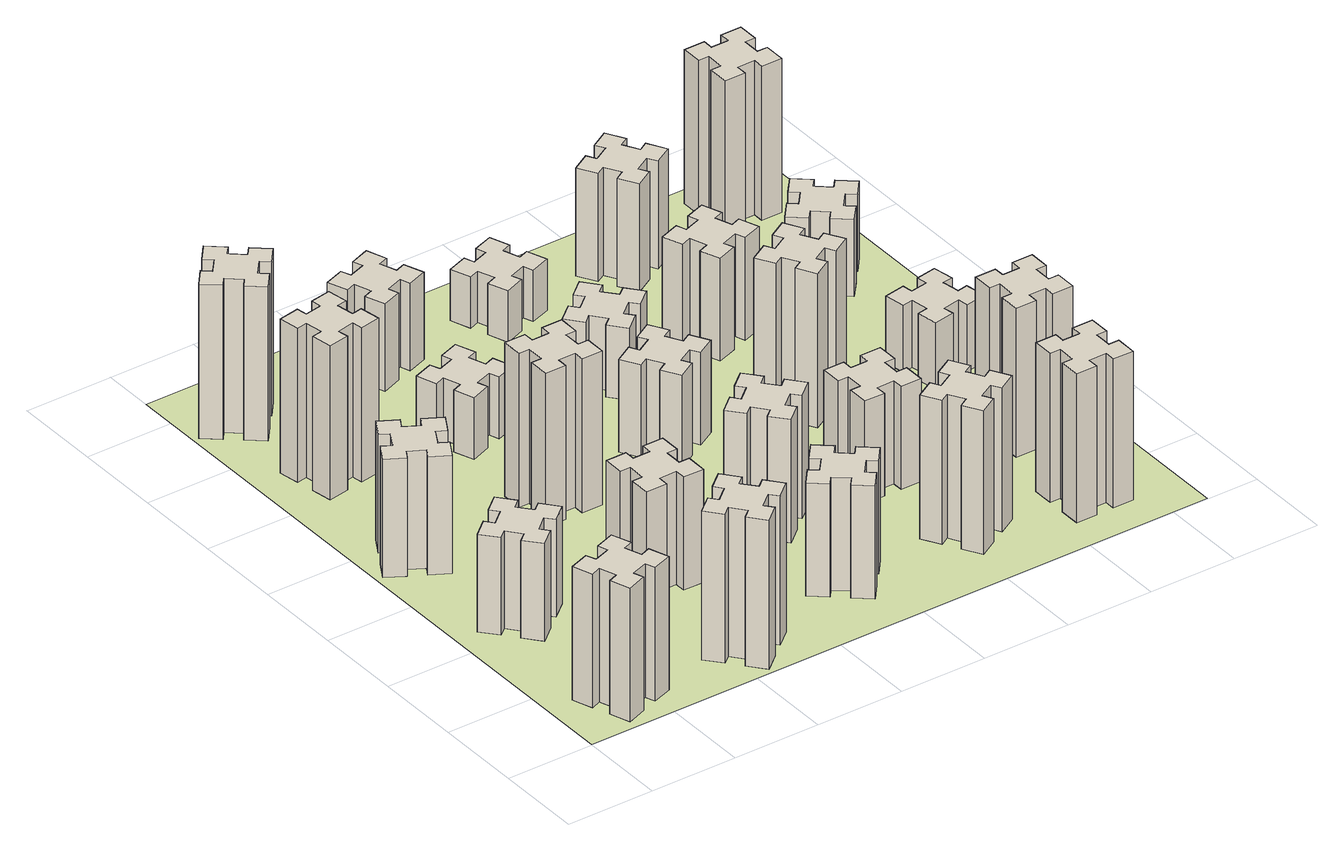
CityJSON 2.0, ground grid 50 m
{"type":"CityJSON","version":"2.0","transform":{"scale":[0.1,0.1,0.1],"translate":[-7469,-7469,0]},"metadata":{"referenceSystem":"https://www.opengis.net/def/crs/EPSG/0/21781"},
"CityObjects":{
"building1":{"type":"Building","attributes":{"class":"1000","function":"1000","usage":"1000","yearOfConstruction":2016,"roofType":"1000","measuredHeight":78,"storeysAboveGround":30,"storeysBelowGround":0},"geometry":[{"type":"Solid","lod":"1","boundaries":[[[[0,1,2,3,4,5,6,7,8,9,10,11,12,13,14,15,16,17,18,19]],[[17,16,20,21]],[[16,15,22,20]],[[15,14,23,22]],[[14,13,24,23]],[[13,12,25,24]],[[12,11,26,25]],[[11,10,27,26]],[[10,9,28,27]],[[9,8,29,28]],[[8,7,30,29]],[[7,6,31,30]],[[6,5,32,31]],[[5,4,33,32]],[[4,3,34,33]],[[3,2,35,34]],[[2,1,36,35]],[[1,0,37,36]],[[0,19,38,37]],[[19,18,39,38]],[[18,17,21,39]],[[24,25,26,27,28,29,30,31,32,33,34,35,36,37,38,39,21,20,22,23]]]]}]},
"building2":{"type":"Building","attributes":{"class":"1000","function":"1000","usage":"1000","yearOfConstruction":2016,"roofType":"1000","measuredHeight":57,"storeysAboveGround":30,"storeysBelowGround":0},"geometry":[{"type":"Solid","lod":"1","boundaries":[[[[40,41,42,43,44,45,46,47,48,49,50,51,52,53,54,55,56,57,58,59]],[[57,56,60,61]],[[56,55,62,60]],[[55,54,63,62]],[[54,53,64,63]],[[53,52,65,64]],[[52,51,66,65]],[[51,50,67,66]],[[50,49,68,67]],[[49,48,69,68]],[[48,47,70,69]],[[47,46,71,70]],[[46,45,72,71]],[[45,44,73,72]],[[44,43,74,73]],[[43,42,75,74]],[[42,41,76,75]],[[41,40,77,76]],[[40,59,78,77]],[[59,58,79,78]],[[58,57,61,79]],[[64,65,66,67,68,69,70,71,72,73,74,75,76,77,78,79,61,60,62,63]]]]}]},
"building3":{"type":"Building","attributes":{"class":"1000","function":"1000","usage":"1000","yearOfConstruction":2016,"roofType":"1000","measuredHeight":69,"storeysAboveGround":30,"storeysBelowGround":0},"geometry":[{"type":"Solid","lod":"1","boundaries":[[[[80,81,82,83,84,85,86,87,88,89,90,91,92,93,94,95,96,97,98,99]],[[97,96,100,101]],[[96,95,102,100]],[[95,94,103,102]],[[94,93,104,103]],[[93,92,105,104]],[[92,91,106,105]],[[91,90,107,106]],[[90,89,108,107]],[[89,88,109,108]],[[88,87,110,109]],[[87,86,111,110]],[[86,85,112,111]],[[85,84,113,112]],[[84,83,114,113]],[[83,82,115,114]],[[82,81,116,115]],[[81,80,117,116]],[[80,99,118,117]],[[99,98,119,118]],[[98,97,101,119]],[[104,105,106,107,108,109,110,111,112,113,114,115,116,117,118,119,101,100,102,103]]]]}]},
"building4":{"type":"Building","attributes":{"class":"1000","function":"1000","usage":"1000","yearOfConstruction":2016,"roofType":"1000","measuredHeight":90,"storeysAboveGround":30,"storeysBelowGround":0},"geometry":[{"type":"Solid","lod":"1","boundaries":[[[[120,121,122,123,124,125,126,127,128,129,130,131,132,133,134,135,136,137,138,139]],[[137,136,140,141]],[[136,135,142,140]],[[135,134,143,142]],[[134,133,144,143]],[[133,132,145,144]],[[132,131,146,145]],[[131,130,147,146]],[[130,129,148,147]],[[129,128,149,148]],[[128,127,150,149]],[[127,126,151,150]],[[126,125,152,151]],[[125,124,153,152]],[[124,123,154,153]],[[123,122,155,154]],[[122,121,156,155]],[[121,120,157,156]],[[120,139,158,157]],[[139,138,159,158]],[[138,137,141,159]],[[144,145,146,147,148,149,150,151,152,153,154,155,156,157,158,159,141,140,142,143]]]]}]},
"building5":{"type":"Building","attributes":{"class":"1000","function":"1000","usage":"1000","yearOfConstruction":2016,"roofType":"1000","measuredHeight":87,"storeysAboveGround":30,"storeysBelowGround":0},"geometry":[{"type":"Solid","lod":"1","boundaries":[[[[160,161,162,163,164,165,166,167,168,169,170,171,172,173,174,175,176,177,178,179]],[[177,176,180,181]],[[176,175,182,180]],[[175,174,183,182]],[[174,173,184,183]],[[173,172,185,184]],[[172,171,186,185]],[[171,170,187,186]],[[170,169,188,187]],[[169,168,189,188]],[[168,167,190,189]],[[167,166,191,190]],[[166,165,192,191]],[[165,164,193,192]],[[164,163,194,193]],[[163,162,195,194]],[[162,161,196,195]],[[161,160,197,196]],[[160,179,198,197]],[[179,178,199,198]],[[178,177,181,199]],[[184,185,186,187,188,189,190,191,192,193,194,195,196,197,198,199,181,180,182,183]]]]}]},
"building6":{"type":"Building","attributes":{"class":"1000","function":"1000","usage":"1000","yearOfConstruction":2016,"roofType":"1000","measuredHeight":90,"storeysAboveGround":30,"storeysBelowGround":0},"geometry":[{"type":"Solid","lod":"1","boundaries":[[[[200,201,202,203,204,205,206,207,208,209,210,211,212,213,214,215,216,217,218,219]],[[217,216,220,221]],[[216,215,222,220]],[[215,214,223,222]],[[214,213,224,223]],[[213,212,225,224]],[[212,211,226,225]],[[211,210,227,226]],[[210,209,228,227]],[[209,208,229,228]],[[208,207,230,229]],[[207,206,231,230]],[[206,205,232,231]],[[205,204,233,232]],[[204,203,234,233]],[[203,202,235,234]],[[202,201,236,235]],[[201,200,237,236]],[[200,219,238,237]],[[219,218,239,238]],[[218,217,221,239]],[[224,225,226,227,228,229,230,231,232,233,234,235,236,237,238,239,221,220,222,223]]]]}]},
"building7":{"type":"Building","attributes":{"class":"1000","function":"1000","usage":"1000","yearOfConstruction":2016,"roofType":"1000","measuredHeight":66,"storeysAboveGround":30,"storeysBelowGround":0},"geometry":[{"type":"Solid","lod":"1","boundaries":[[[[240,241,242,243,244,245,246,247,248,249,250,251,252,253,254,255,256,257,258,259]],[[257,256,260,261]],[[256,255,262,260]],[[255,254,263,262]],[[254,253,264,263]],[[253,252,265,264]],[[252,251,266,265]],[[251,250,267,266]],[[250,249,268,267]],[[249,248,269,268]],[[248,247,270,269]],[[247,246,271,270]],[[246,245,272,271]],[[245,244,273,272]],[[244,243,274,273]],[[243,242,275,274]],[[242,241,276,275]],[[241,240,277,276]],[[240,259,278,277]],[[259,258,279,278]],[[258,257,261,279]],[[264,265,266,267,268,269,270,271,272,273,274,275,276,277,278,279,261,260,262,263]]]]}]},
"building8":{"type":"Building","attributes":{"class":"1000","function":"1000","usage":"1000","yearOfConstruction":2016,"roofType":"1000","measuredHeight":90,"storeysAboveGround":30,"storeysBelowGround":0},"geometry":[{"type":"Solid","lod":"1","boundaries":[[[[280,281,282,283,284,285,286,287,288,289,290,291,292,293,294,295,296,297,298,299]],[[297,296,300,301]],[[296,295,302,300]],[[295,294,303,302]],[[294,293,304,303]],[[293,292,305,304]],[[292,291,306,305]],[[291,290,307,306]],[[290,289,308,307]],[[289,288,309,308]],[[288,287,310,309]],[[287,286,311,310]],[[286,285,312,311]],[[285,284,313,312]],[[284,283,314,313]],[[283,282,315,314]],[[282,281,316,315]],[[281,280,317,316]],[[280,299,318,317]],[[299,298,319,318]],[[298,297,301,319]],[[304,305,306,307,308,309,310,311,312,313,314,315,316,317,318,319,301,300,302,303]]]]}]},
"building9":{"type":"Building","attributes":{"class":"1000","function":"1000","usage":"1000","yearOfConstruction":2016,"roofType":"1000","measuredHeight":36,"storeysAboveGround":30,"storeysBelowGround":0},"geometry":[{"type":"Solid","lod":"1","boundaries":[[[[320,321,322,323,324,325,326,327,328,329,330,331,332,333,334,335,336,337,338,339]],[[337,336,340,341]],[[336,335,342,340]],[[335,334,343,342]],[[334,333,344,343]],[[333,332,345,344]],[[332,331,346,345]],[[331,330,347,346]],[[330,329,348,347]],[[329,328,349,348]],[[328,327,350,349]],[[327,326,351,350]],[[326,325,352,351]],[[325,324,353,352]],[[324,323,354,353]],[[323,322,355,354]],[[322,321,356,355]],[[321,320,357,356]],[[320,339,358,357]],[[339,338,359,358]],[[338,337,341,359]],[[344,345,346,347,348,349,350,351,352,353,354,355,356,357,358,359,341,340,342,343]]]]}]},
"building10":{"type":"Building","attributes":{"class":"1000","function":"1000","usage":"1000","yearOfConstruction":2016,"roofType":"1000","measuredHeight":66,"storeysAboveGround":30,"storeysBelowGround":0},"geometry":[{"type":"Solid","lod":"1","boundaries":[[[[360,361,362,363,364,365,366,367,368,369,370,371,372,373,374,375,376,377,378,379]],[[377,376,380,381]],[[376,375,382,380]],[[375,374,383,382]],[[374,373,384,383]],[[373,372,385,384]],[[372,371,386,385]],[[371,370,387,386]],[[370,369,388,387]],[[369,368,389,388]],[[368,367,390,389]],[[367,366,391,390]],[[366,365,392,391]],[[365,364,393,392]],[[364,363,394,393]],[[363,362,395,394]],[[362,361,396,395]],[[361,360,397,396]],[[360,379,398,397]],[[379,378,399,398]],[[378,377,381,399]],[[384,385,386,387,388,389,390,391,392,393,394,395,396,397,398,399,381,380,382,383]]]]}]},
"building11":{"type":"Building","attributes":{"class":"1000","function":"1000","usage":"1000","yearOfConstruction":2016,"roofType":"1000","measuredHeight":51,"storeysAboveGround":30,"storeysBelowGround":0},"geometry":[{"type":"Solid","lod":"1","boundaries":[[[[400,401,402,403,404,405,406,407,408,409,410,411,412,413,414,415,416,417,418,419]],[[417,416,420,421]],[[416,415,422,420]],[[415,414,423,422]],[[414,413,424,423]],[[413,412,425,424]],[[412,411,426,425]],[[411,410,427,426]],[[410,409,428,427]],[[409,408,429,428]],[[408,407,430,429]],[[407,406,431,430]],[[406,405,432,431]],[[405,404,433,432]],[[404,403,434,433]],[[403,402,435,434]],[[402,401,436,435]],[[401,400,437,436]],[[400,419,438,437]],[[419,418,439,438]],[[418,417,421,439]],[[424,425,426,427,428,429,430,431,432,433,434,435,436,437,438,439,421,420,422,423]]]]}]},
"building12":{"type":"Building","attributes":{"class":"1000","function":"1000","usage":"1000","yearOfConstruction":2016,"roofType":"1000","measuredHeight":72,"storeysAboveGround":30,"storeysBelowGround":0},"geometry":[{"type":"Solid","lod":"1","boundaries":[[[[440,441,442,443,444,445,446,447,448,449,450,451,452,453,454,455,456,457,458,459]],[[457,456,460,461]],[[456,455,462,460]],[[455,454,463,462]],[[454,453,464,463]],[[453,452,465,464]],[[452,451,466,465]],[[451,450,467,466]],[[450,449,468,467]],[[449,448,469,468]],[[448,447,470,469]],[[447,446,471,470]],[[446,445,472,471]],[[445,444,473,472]],[[444,443,474,473]],[[443,442,475,474]],[[442,441,476,475]],[[441,440,477,476]],[[440,459,478,477]],[[459,458,479,478]],[[458,457,461,479]],[[464,465,466,467,468,469,470,471,472,473,474,475,476,477,478,479,461,460,462,463]]]]}]},
"building13":{"type":"Building","attributes":{"class":"1000","function":"1000","usage":"1000","yearOfConstruction":2016,"roofType":"1000","measuredHeight":54,"storeysAboveGround":30,"storeysBelowGround":0},"geometry":[{"type":"Solid","lod":"1","boundaries":[[[[480,481,482,483,484,485,486,487,488,489,490,491,492,493,494,495,496,497,498,499]],[[497,496,500,501]],[[496,495,502,500]],[[495,494,503,502]],[[494,493,504,503]],[[493,492,505,504]],[[492,491,506,505]],[[491,490,507,506]],[[490,489,508,507]],[[489,488,509,508]],[[488,487,510,509]],[[487,486,511,510]],[[486,485,512,511]],[[485,484,513,512]],[[484,483,514,513]],[[483,482,515,514]],[[482,481,516,515]],[[481,480,517,516]],[[480,499,518,517]],[[499,498,519,518]],[[498,497,501,519]],[[504,505,506,507,508,509,510,511,512,513,514,515,516,517,518,519,501,500,502,503]]]]}]},
"building14":{"type":"Building","attributes":{"class":"1000","function":"1000","usage":"1000","yearOfConstruction":2016,"roofType":"1000","measuredHeight":42,"storeysAboveGround":30,"storeysBelowGround":0},"geometry":[{"type":"Solid","lod":"1","boundaries":[[[[520,521,522,523,524,525,526,527,528,529,530,531,532,533,534,535,536,537,538,539]],[[537,536,540,541]],[[536,535,542,540]],[[535,534,543,542]],[[534,533,544,543]],[[533,532,545,544]],[[532,531,546,545]],[[531,530,547,546]],[[530,529,548,547]],[[529,528,549,548]],[[528,527,550,549]],[[527,526,551,550]],[[526,525,552,551]],[[525,524,553,552]],[[524,523,554,553]],[[523,522,555,554]],[[522,521,556,555]],[[521,520,557,556]],[[520,539,558,557]],[[539,538,559,558]],[[538,537,541,559]],[[544,545,546,547,548,549,550,551,552,553,554,555,556,557,558,559,541,540,542,543]]]]}]},
"building15":{"type":"Building","attributes":{"class":"1000","function":"1000","usage":"1000","yearOfConstruction":2016,"roofType":"1000","measuredHeight":84,"storeysAboveGround":30,"storeysBelowGround":0},"geometry":[{"type":"Solid","lod":"1","boundaries":[[[[560,561,562,563,564,565,566,567,568,569,570,571,572,573,574,575,576,577,578,579]],[[577,576,580,581]],[[576,575,582,580]],[[575,574,583,582]],[[574,573,584,583]],[[573,572,585,584]],[[572,571,586,585]],[[571,570,587,586]],[[570,569,588,587]],[[569,568,589,588]],[[568,567,590,589]],[[567,566,591,590]],[[566,565,592,591]],[[565,564,593,592]],[[564,563,594,593]],[[563,562,595,594]],[[562,561,596,595]],[[561,560,597,596]],[[560,579,598,597]],[[579,578,599,598]],[[578,577,581,599]],[[584,585,586,587,588,589,590,591,592,593,594,595,596,597,598,599,581,580,582,583]]]]}]},
"building16":{"type":"Building","attributes":{"class":"1000","function":"1000","usage":"1000","yearOfConstruction":2016,"roofType":"1000","measuredHeight":60,"storeysAboveGround":30,"storeysBelowGround":0},"geometry":[{"type":"Solid","lod":"1","boundaries":[[[[600,601,602,603,604,605,606,607,608,609,610,611,612,613,614,615,616,617,618,619]],[[617,616,620,621]],[[616,615,622,620]],[[615,614,623,622]],[[614,613,624,623]],[[613,612,625,624]],[[612,611,626,625]],[[611,610,627,626]],[[610,609,628,627]],[[609,608,629,628]],[[608,607,630,629]],[[607,606,631,630]],[[606,605,632,631]],[[605,604,633,632]],[[604,603,634,633]],[[603,602,635,634]],[[602,601,636,635]],[[601,600,637,636]],[[600,619,638,637]],[[619,618,639,638]],[[618,617,621,639]],[[624,625,626,627,628,629,630,631,632,633,634,635,636,637,638,639,621,620,622,623]]]]}]},
"building17":{"type":"Building","attributes":{"class":"1000","function":"1000","usage":"1000","yearOfConstruction":2016,"roofType":"1000","measuredHeight":30,"storeysAboveGround":30,"storeysBelowGround":0},"geometry":[{"type":"Solid","lod":"1","boundaries":[[[[640,641,642,643,644,645,646,647,648,649,650,651,652,653,654,655,656,657,658,659]],[[657,656,660,661]],[[656,655,662,660]],[[655,654,663,662]],[[654,653,664,663]],[[653,652,665,664]],[[652,651,666,665]],[[651,650,667,666]],[[650,649,668,667]],[[649,648,669,668]],[[648,647,670,669]],[[647,646,671,670]],[[646,645,672,671]],[[645,644,673,672]],[[644,643,674,673]],[[643,642,675,674]],[[642,641,676,675]],[[641,640,677,676]],[[640,659,678,677]],[[659,658,679,678]],[[658,657,661,679]],[[664,665,666,667,668,669,670,671,672,673,674,675,676,677,678,679,661,660,662,663]]]]}]},
"building18":{"type":"Building","attributes":{"class":"1000","function":"1000","usage":"1000","yearOfConstruction":2016,"roofType":"1000","measuredHeight":90,"storeysAboveGround":30,"storeysBelowGround":0},"geometry":[{"type":"Solid","lod":"1","boundaries":[[[[680,681,682,683,684,685,686,687,688,689,690,691,692,693,694,695,696,697,698,699]],[[697,696,700,701]],[[696,695,702,700]],[[695,694,703,702]],[[694,693,704,703]],[[693,692,705,704]],[[692,691,706,705]],[[691,690,707,706]],[[690,689,708,707]],[[689,688,709,708]],[[688,687,710,709]],[[687,686,711,710]],[[686,685,712,711]],[[685,684,713,712]],[[684,683,714,713]],[[683,682,715,714]],[[682,681,716,715]],[[681,680,717,716]],[[680,699,718,717]],[[699,698,719,718]],[[698,697,701,719]],[[704,705,706,707,708,709,710,711,712,713,714,715,716,717,718,719,701,700,702,703]]]]}]},
"building19":{"type":"Building","attributes":{"class":"1000","function":"1000","usage":"1000","yearOfConstruction":2016,"roofType":"1000","measuredHeight":87,"storeysAboveGround":30,"storeysBelowGround":0},"geometry":[{"type":"Solid","lod":"1","boundaries":[[[[720,721,722,723,724,725,726,727,728,729,730,731,732,733,734,735,736,737,738,739]],[[737,736,740,741]],[[736,735,742,740]],[[735,734,743,742]],[[734,733,744,743]],[[733,732,745,744]],[[732,731,746,745]],[[731,730,747,746]],[[730,729,748,747]],[[729,728,749,748]],[[728,727,750,749]],[[727,726,751,750]],[[726,725,752,751]],[[725,724,753,752]],[[724,723,754,753]],[[723,722,755,754]],[[722,721,756,755]],[[721,720,757,756]],[[720,739,758,757]],[[739,738,759,758]],[[738,737,741,759]],[[744,745,746,747,748,749,750,751,752,753,754,755,756,757,758,759,741,740,742,743]]]]}]},
"building20":{"type":"Building","attributes":{"class":"1000","function":"1000","usage":"1000","yearOfConstruction":2016,"roofType":"1000","measuredHeight":60,"storeysAboveGround":30,"storeysBelowGround":0},"geometry":[{"type":"Solid","lod":"1","boundaries":[[[[760,761,762,763,764,765,766,767,768,769,770,771,772,773,774,775,776,777,778,779]],[[777,776,780,781]],[[776,775,782,780]],[[775,774,783,782]],[[774,773,784,783]],[[773,772,785,784]],[[772,771,786,785]],[[771,770,787,786]],[[770,769,788,787]],[[769,768,789,788]],[[768,767,790,789]],[[767,766,791,790]],[[766,765,792,791]],[[765,764,793,792]],[[764,763,794,793]],[[763,762,795,794]],[[762,761,796,795]],[[761,760,797,796]],[[760,779,798,797]],[[779,778,799,798]],[[778,777,781,799]],[[784,785,786,787,788,789,790,791,792,793,794,795,796,797,798,799,781,780,782,783]]]]}]},
"building21":{"type":"Building","attributes":{"class":"1000","function":"1000","usage":"1000","yearOfConstruction":2016,"roofType":"1000","measuredHeight":63,"storeysAboveGround":30,"storeysBelowGround":0},"geometry":[{"type":"Solid","lod":"1","boundaries":[[[[800,801,802,803,804,805,806,807,808,809,810,811,812,813,814,815,816,817,818,819]],[[817,816,820,821]],[[816,815,822,820]],[[815,814,823,822]],[[814,813,824,823]],[[813,812,825,824]],[[812,811,826,825]],[[811,810,827,826]],[[810,809,828,827]],[[809,808,829,828]],[[808,807,830,829]],[[807,806,831,830]],[[806,805,832,831]],[[805,804,833,832]],[[804,803,834,833]],[[803,802,835,834]],[[802,801,836,835]],[[801,800,837,836]],[[800,819,838,837]],[[819,818,839,838]],[[818,817,821,839]],[[824,825,826,827,828,829,830,831,832,833,834,835,836,837,838,839,821,820,822,823]]]]}]},
"building22":{"type":"Building","attributes":{"class":"1000","function":"1000","usage":"1000","yearOfConstruction":2016,"roofType":"1000","measuredHeight":87,"storeysAboveGround":30,"storeysBelowGround":0},"geometry":[{"type":"Solid","lod":"1","boundaries":[[[[840,841,842,843,844,845,846,847,848,849,850,851,852,853,854,855,856,857,858,859]],[[857,856,860,861]],[[856,855,862,860]],[[855,854,863,862]],[[854,853,864,863]],[[853,852,865,864]],[[852,851,866,865]],[[851,850,867,866]],[[850,849,868,867]],[[849,848,869,868]],[[848,847,870,869]],[[847,846,871,870]],[[846,845,872,871]],[[845,844,873,872]],[[844,843,874,873]],[[843,842,875,874]],[[842,841,876,875]],[[841,840,877,876]],[[840,859,878,877]],[[859,858,879,878]],[[858,857,861,879]],[[864,865,866,867,868,869,870,871,872,873,874,875,876,877,878,879,861,860,862,863]]]]}]},
"building23":{"type":"Building","attributes":{"class":"1000","function":"1000","usage":"1000","yearOfConstruction":2016,"roofType":"1000","measuredHeight":39,"storeysAboveGround":30,"storeysBelowGround":0},"geometry":[{"type":"Solid","lod":"1","boundaries":[[[[880,881,882,883,884,885,886,887,888,889,890,891,892,893,894,895,896,897,898,899]],[[897,896,900,901]],[[896,895,902,900]],[[895,894,903,902]],[[894,893,904,903]],[[893,892,905,904]],[[892,891,906,905]],[[891,890,907,906]],[[890,889,908,907]],[[889,888,909,908]],[[888,887,910,909]],[[887,886,911,910]],[[886,885,912,911]],[[885,884,913,912]],[[884,883,914,913]],[[883,882,915,914]],[[882,881,916,915]],[[881,880,917,916]],[[880,899,918,917]],[[899,898,919,918]],[[898,897,901,919]],[[904,905,906,907,908,909,910,911,912,913,914,915,916,917,918,919,901,900,902,903]]]]}]},
"building24":{"type":"Building","attributes":{"class":"1000","function":"1000","usage":"1000","yearOfConstruction":2016,"roofType":"1000","measuredHeight":45,"storeysAboveGround":30,"storeysBelowGround":0},"geometry":[{"type":"Solid","lod":"1","boundaries":[[[[920,921,922,923,924,925,926,927,928,929,930,931,932,933,934,935,936,937,938,939]],[[937,936,940,941]],[[936,935,942,940]],[[935,934,943,942]],[[934,933,944,943]],[[933,932,945,944]],[[932,931,946,945]],[[931,930,947,946]],[[930,929,948,947]],[[929,928,949,948]],[[928,927,950,949]],[[927,926,951,950]],[[926,925,952,951]],[[925,924,953,952]],[[924,923,954,953]],[[923,922,955,954]],[[922,921,956,955]],[[921,920,957,956]],[[920,939,958,957]],[[939,938,959,958]],[[938,937,941,959]],[[944,945,946,947,948,949,950,951,952,953,954,955,956,957,958,959,941,940,942,943]]]]}]},
"building25":{"type":"Building","attributes":{"class":"1000","function":"1000","usage":"1000","yearOfConstruction":2016,"roofType":"1000","measuredHeight":90,"storeysAboveGround":30,"storeysBelowGround":0},"geometry":[{"type":"Solid","lod":"1","boundaries":[[[[960,961,962,963,964,965,966,967,968,969,970,971,972,973,974,975,976,977,978,979]],[[977,976,980,981]],[[976,975,982,980]],[[975,974,983,982]],[[974,973,984,983]],[[973,972,985,984]],[[972,971,986,985]],[[971,970,987,986]],[[970,969,988,987]],[[969,968,989,988]],[[968,967,990,989]],[[967,966,991,990]],[[966,965,992,991]],[[965,964,993,992]],[[964,963,994,993]],[[963,962,995,994]],[[962,961,996,995]],[[961,960,997,996]],[[960,979,998,997]],[[979,978,999,998]],[[978,977,981,999]],[[984,985,986,987,988,989,990,991,992,993,994,995,996,997,998,999,981,980,982,983]]]]}]},
"landuse1":{"type":"LandUse","attributes":{"name":"plot1","function":"1010"},"geometry":[{"type":"MultiSurface","lod":"1","boundaries":[[[1000,1001,1002,1003]]]}]}
},
"vertices":[
[385,396,0],[291,362,0],[270,418,0],[157,377,0],[199,264,0],[255,285,0],[289,191,0],[233,170,0],[274,57,0],[387,99,0],[366,155,0],[460,189,0],[480,133,0],[593,174,0],[552,287,0],[496,266,0],[462,360,0],[518,380,0],[477,493,0],[364,452,0],[462,360,780],[518,380,780],[496,266,780],[552,287,780],[593,174,780],[480,133,780],[460,189,780],[366,155,780],[387,99,780],[274,57,780],[233,170,780],[289,191,780],[255,285,780],[199,264,780],[157,377,780],[270,418,780],[291,362,780],[385,396,780],[364,452,780],[477,493,780],
[492,1148,0],[427,1224,0],[473,1263,0],[396,1355,0],[304,1278,0],[343,1232,0],[266,1167,0],[228,1213,0],[136,1136,0],[213,1044,0],[259,1083,0],[323,1006,0],[277,968,0],[354,876,0],[446,953,0],[408,999,0],[484,1063,0],[523,1017,0],[615,1094,0],[538,1186,0],[484,1063,570],[523,1017,570],[408,999,570],[446,953,570],[354,876,570],[277,968,570],[323,1006,570],[259,1083,570],[213,1044,570],[136,1136,570],[228,1213,570],[266,1167,570],[343,1232,570],[304,1278,570],[396,1355,570],[473,1263,570],[427,1224,570],[492,1148,570],[538,1186,570],[615,1094,570],
[374,1926,0],[287,1976,0],[317,2028,0],[213,2088,0],[153,1984,0],[205,1954,0],[155,1867,0],[103,1897,0],[43,1793,0],[147,1733,0],[177,1785,0],[264,1735,0],[234,1683,0],[338,1623,0],[398,1727,0],[346,1757,0],[396,1844,0],[448,1814,0],[508,1918,0],[404,1978,0],[396,1844,690],[448,1814,690],[346,1757,690],[398,1727,690],[338,1623,690],[234,1683,690],[264,1735,690],[177,1785,690],[147,1733,690],[43,1793,690],[103,1897,690],[155,1867,690],[205,1954,690],[153,1984,690],[213,2088,690],[317,2028,690],[287,1976,690],[374,1926,690],[404,1978,690],[508,1918,690],
[405,2812,0],[307,2795,0],[297,2854,0],[178,2833,0],[199,2715,0],[258,2725,0],[276,2627,0],[217,2617,0],[237,2498,0],[356,2519,0],[345,2578,0],[444,2596,0],[454,2537,0],[572,2557,0],[551,2676,0],[492,2665,0],[475,2764,0],[534,2774,0],[513,2892,0],[395,2871,0],[475,2764,900],[534,2774,900],[492,2665,900],[551,2676,900],[572,2557,900],[454,2537,900],[444,2596,900],[345,2578,900],[356,2519,900],[237,2498,900],[217,2617,900],[276,2627,900],[258,2725,900],[199,2715,900],[178,2833,900],[297,2854,900],[307,2795,900],[405,2812,900],[395,2871,900],[513,2892,900],
[1232,308,0],[1167,384,0],[1213,423,0],[1136,515,0],[1044,438,0],[1083,392,0],[1006,327,0],[968,373,0],[876,296,0],[953,204,0],[999,243,0],[1063,166,0],[1017,128,0],[1094,36,0],[1186,113,0],[1148,159,0],[1224,223,0],[1263,177,0],[1355,254,0],[1278,346,0],[1224,223,870],[1263,177,870],[1148,159,870],[1186,113,870],[1094,36,870],[1017,128,870],[1063,166,870],[999,243,870],[953,204,870],[876,296,870],[968,373,870],[1006,327,870],[1083,392,870],[1044,438,870],[1136,515,870],[1213,423,870],[1167,384,870],[1232,308,870],[1278,346,870],[1355,254,870],
[384,3387,0],[308,3452,0],[346,3498,0],[254,3575,0],[177,3483,0],[223,3444,0],[159,3368,0],[113,3406,0],[36,3314,0],[128,3237,0],[166,3283,0],[243,3219,0],[204,3173,0],[296,3096,0],[373,3188,0],[327,3226,0],[392,3303,0],[438,3264,0],[515,3356,0],[423,3433,0],[392,3303,900],[438,3264,900],[327,3226,900],[373,3188,900],[296,3096,900],[204,3173,900],[243,3219,900],[166,3283,900],[128,3237,900],[36,3314,900],[113,3406,900],[159,3368,900],[223,3444,900],[177,3483,900],[254,3575,900],[346,3498,900],[308,3452,900],[384,3387,900],[423,3433,900],[515,3356,900],
[1005,1065,0],[1005,965,0],[945,965,0],[945,845,0],[1065,845,0],[1065,905,0],[1165,905,0],[1165,845,0],[1285,845,0],[1285,965,0],[1225,965,0],[1225,1065,0],[1285,1065,0],[1285,1185,0],[1165,1185,0],[1165,1125,0],[1065,1125,0],[1065,1185,0],[945,1185,0],[945,1065,0],[1065,1125,660],[1065,1185,660],[1165,1125,660],[1165,1185,660],[1285,1185,660],[1285,1065,660],[1225,1065,660],[1225,965,660],[1285,965,660],[1285,845,660],[1165,845,660],[1165,905,660],[1065,905,660],[1065,845,660],[945,845,660],[945,965,660],[1005,965,660],[1005,1065,660],[945,1065,660],[945,1185,660],
[1165,1965,0],[1065,1965,0],[1065,2025,0],[945,2025,0],[945,1905,0],[1005,1905,0],[1005,1805,0],[945,1805,0],[945,1685,0],[1065,1685,0],[1065,1745,0],[1165,1745,0],[1165,1685,0],[1285,1685,0],[1285,1805,0],[1225,1805,0],[1225,1905,0],[1285,1905,0],[1285,2025,0],[1165,2025,0],[1225,1905,900],[1285,1905,900],[1225,1805,900],[1285,1805,900],[1285,1685,900],[1165,1685,900],[1165,1745,900],[1065,1745,900],[1065,1685,900],[945,1685,900],[945,1805,900],[1005,1805,900],[1005,1905,900],[945,1905,900],[945,2025,900],[1065,2025,900],[1065,1965,900],[1165,1965,900],[1165,2025,900],[1285,2025,900],
[1125,2716,0],[1031,2682,0],[1010,2738,0],[897,2697,0],[939,2584,0],[995,2605,0],[1029,2511,0],[973,2490,0],[1014,2377,0],[1127,2419,0],[1106,2475,0],[1200,2509,0],[1220,2453,0],[1333,2494,0],[1292,2607,0],[1236,2586,0],[1202,2680,0],[1258,2700,0],[1217,2813,0],[1104,2772,0],[1202,2680,360],[1258,2700,360],[1236,2586,360],[1292,2607,360],[1333,2494,360],[1220,2453,360],[1200,2509,360],[1106,2475,360],[1127,2419,360],[1014,2377,360],[973,2490,360],[1029,2511,360],[995,2605,360],[939,2584,360],[897,2697,360],[1010,2738,360],[1031,2682,360],[1125,2716,360],[1104,2772,360],[1217,2813,360],
[1803,584,0],[1739,508,0],[1693,546,0],[1616,454,0],[1708,377,0],[1746,423,0],[1823,359,0],[1784,313,0],[1876,236,0],[1953,328,0],[1907,366,0],[1972,443,0],[2018,404,0],[2095,496,0],[2003,573,0],[1964,527,0],[1888,592,0],[1926,638,0],[1834,715,0],[1757,623,0],[1888,592,660],[1926,638,660],[1964,527,660],[2003,573,660],[2095,496,660],[2018,404,660],[1972,443,660],[1907,366,660],[1953,328,660],[1876,236,660],[1784,313,660],[1823,359,660],[1746,423,660],[1708,377,660],[1616,454,660],[1693,546,660],[1739,508,660],[1803,584,660],[1757,623,660],[1834,715,660],
[1125,3456,0],[1031,3422,0],[1010,3478,0],[897,3437,0],[939,3324,0],[995,3345,0],[1029,3251,0],[973,3230,0],[1014,3117,0],[1127,3159,0],[1106,3215,0],[1200,3249,0],[1220,3193,0],[1333,3234,0],[1292,3347,0],[1236,3326,0],[1202,3420,0],[1258,3440,0],[1217,3553,0],[1104,3512,0],[1202,3420,510],[1258,3440,510],[1236,3326,510],[1292,3347,510],[1333,3234,510],[1220,3193,510],[1200,3249,510],[1106,3215,510],[1127,3159,510],[1014,3117,510],[973,3230,510],[1029,3251,510],[995,3345,510],[939,3324,510],[897,3437,510],[1010,3478,510],[1031,3422,510],[1125,3456,510],[1104,3512,510],[1217,3553,510],
[1888,999,0],[1964,1063,0],[2003,1017,0],[2095,1094,0],[2018,1186,0],[1972,1148,0],[1907,1224,0],[1953,1263,0],[1876,1355,0],[1784,1278,0],[1823,1232,0],[1746,1167,0],[1708,1213,0],[1616,1136,0],[1693,1044,0],[1739,1083,0],[1803,1006,0],[1757,968,0],[1834,876,0],[1926,953,0],[1803,1006,720],[1757,968,720],[1739,1083,720],[1693,1044,720],[1616,1136,720],[1708,1213,720],[1746,1167,720],[1823,1232,720],[1784,1278,720],[1876,1355,720],[1953,1263,720],[1907,1224,720],[1972,1148,720],[2018,1186,720],[2095,1094,720],[2003,1017,720],[1964,1063,720],[1888,999,720],[1926,953,720],[1834,876,720],
[1844,2076,0],[1757,2026,0],[1727,2078,0],[1623,2018,0],[1683,1914,0],[1735,1944,0],[1785,1857,0],[1733,1827,0],[1793,1723,0],[1897,1783,0],[1867,1835,0],[1954,1885,0],[1984,1833,0],[2088,1893,0],[2028,1997,0],[1976,1967,0],[1926,2054,0],[1978,2084,0],[1918,2188,0],[1814,2128,0],[1926,2054,540],[1978,2084,540],[1976,1967,540],[2028,1997,540],[2088,1893,540],[1984,1833,540],[1954,1885,540],[1867,1835,540],[1897,1783,540],[1793,1723,540],[1733,1827,540],[1785,1857,540],[1735,1944,540],[1683,1914,540],[1623,2018,540],[1727,2078,540],[1757,2026,540],[1844,2076,540],[1814,2128,540],[1918,2188,540],
[1988,2479,0],[2064,2543,0],[2103,2497,0],[2195,2574,0],[2118,2666,0],[2072,2628,0],[2007,2704,0],[2053,2743,0],[1976,2835,0],[1884,2758,0],[1923,2712,0],[1846,2647,0],[1808,2693,0],[1716,2616,0],[1793,2524,0],[1839,2563,0],[1903,2486,0],[1857,2448,0],[1934,2356,0],[2026,2433,0],[1903,2486,420],[1857,2448,420],[1839,2563,420],[1793,2524,420],[1716,2616,420],[1808,2693,420],[1846,2647,420],[1923,2712,420],[1884,2758,420],[1976,2835,420],[2053,2743,420],[2007,2704,420],[2072,2628,420],[2118,2666,420],[2195,2574,420],[2103,2497,420],[2064,2543,420],[1988,2479,420],[2026,2433,420],[1934,2356,420],
[2475,464,0],[2525,377,0],[2473,347,0],[2533,243,0],[2637,303,0],[2607,355,0],[2694,405,0],[2724,353,0],[2828,413,0],[2768,517,0],[2716,487,0],[2666,574,0],[2718,604,0],[2658,708,0],[2554,648,0],[2584,596,0],[2497,546,0],[2467,598,0],[2363,538,0],[2423,434,0],[2497,546,840],[2467,598,840],[2584,596,840],[2554,648,840],[2658,708,840],[2718,604,840],[2666,574,840],[2716,487,840],[2768,517,840],[2828,413,840],[2724,353,840],[2694,405,840],[2607,355,840],[2637,303,840],[2533,243,840],[2473,347,840],[2525,377,840],[2475,464,840],[2423,434,840],[2363,538,840],
[2385,1165,0],[2385,1065,0],[2325,1065,0],[2325,945,0],[2445,945,0],[2445,1005,0],[2545,1005,0],[2545,945,0],[2665,945,0],[2665,1065,0],[2605,1065,0],[2605,1165,0],[2665,1165,0],[2665,1285,0],[2545,1285,0],[2545,1225,0],[2445,1225,0],[2445,1285,0],[2325,1285,0],[2325,1165,0],[2445,1225,600],[2445,1285,600],[2545,1225,600],[2545,1285,600],[2665,1285,600],[2665,1165,600],[2605,1165,600],[2605,1065,600],[2665,1065,600],[2665,945,600],[2545,945,600],[2545,1005,600],[2445,1005,600],[2445,945,600],[2325,945,600],[2325,1065,600],[2385,1065,600],[2385,1165,600],[2325,1165,600],[2325,1285,600],
[1865,3456,0],[1771,3422,0],[1750,3478,0],[1637,3437,0],[1679,3324,0],[1735,3345,0],[1769,3251,0],[1713,3230,0],[1754,3117,0],[1867,3159,0],[1846,3215,0],[1940,3249,0],[1960,3193,0],[2073,3234,0],[2032,3347,0],[1976,3326,0],[1942,3420,0],[1998,3440,0],[1957,3553,0],[1844,3512,0],[1942,3420,300],[1998,3440,300],[1976,3326,300],[2032,3347,300],[2073,3234,300],[1960,3193,300],[1940,3249,300],[1846,3215,300],[1867,3159,300],[1754,3117,300],[1713,3230,300],[1769,3251,300],[1735,3345,300],[1679,3324,300],[1637,3437,300],[1750,3478,300],[1771,3422,300],[1865,3456,300],[1844,3512,300],[1957,3553,300],
[2716,1867,0],[2666,1954,0],[2718,1984,0],[2658,2088,0],[2554,2028,0],[2584,1976,0],[2497,1926,0],[2467,1978,0],[2363,1918,0],[2423,1814,0],[2475,1844,0],[2525,1757,0],[2473,1727,0],[2533,1623,0],[2637,1683,0],[2607,1735,0],[2694,1785,0],[2724,1733,0],[2828,1793,0],[2768,1897,0],[2694,1785,900],[2724,1733,900],[2607,1735,900],[2637,1683,900],[2533,1623,900],[2473,1727,900],[2525,1757,900],[2475,1844,900],[2423,1814,900],[2363,1918,900],[2467,1978,900],[2497,1926,900],[2584,1976,900],[2554,2028,900],[2658,2088,900],[2718,1984,900],[2666,1954,900],[2716,1867,900],[2768,1897,900],[2828,1793,900],
[3125,425,0],[3125,325,0],[3065,325,0],[3065,205,0],[3185,205,0],[3185,265,0],[3285,265,0],[3285,205,0],[3405,205,0],[3405,325,0],[3345,325,0],[3345,425,0],[3405,425,0],[3405,545,0],[3285,545,0],[3285,485,0],[3185,485,0],[3185,545,0],[3065,545,0],[3065,425,0],[3185,485,870],[3185,545,870],[3285,485,870],[3285,545,870],[3405,545,870],[3405,425,870],[3345,425,870],[3345,325,870],[3405,325,870],[3405,205,870],[3285,205,870],[3285,265,870],[3185,265,870],[3185,205,870],[3065,205,870],[3065,325,870],[3125,325,870],[3125,425,870],[3065,425,870],[3065,545,870],
[2586,2475,0],[2680,2509,0],[2700,2453,0],[2813,2494,0],[2772,2607,0],[2716,2586,0],[2682,2680,0],[2738,2700,0],[2697,2813,0],[2584,2772,0],[2605,2716,0],[2511,2682,0],[2490,2738,0],[2377,2697,0],[2419,2584,0],[2475,2605,0],[2509,2511,0],[2453,2490,0],[2494,2377,0],[2607,2419,0],[2509,2511,600],[2453,2490,600],[2475,2605,600],[2419,2584,600],[2377,2697,600],[2490,2738,600],[2511,2682,600],[2605,2716,600],[2584,2772,600],[2697,2813,600],[2738,2700,600],[2682,2680,600],[2716,2586,600],[2772,2607,600],[2813,2494,600],[2700,2453,600],[2680,2509,600],[2586,2475,600],[2607,2419,600],[2494,2377,600],
[2716,3347,0],[2666,3434,0],[2718,3464,0],[2658,3568,0],[2554,3508,0],[2584,3456,0],[2497,3406,0],[2467,3458,0],[2363,3398,0],[2423,3294,0],[2475,3324,0],[2525,3237,0],[2473,3207,0],[2533,3103,0],[2637,3163,0],[2607,3215,0],[2694,3265,0],[2724,3213,0],[2828,3273,0],[2768,3377,0],[2694,3265,630],[2724,3213,630],[2607,3215,630],[2637,3163,630],[2533,3103,630],[2473,3207,630],[2525,3237,630],[2475,3324,630],[2423,3294,630],[2363,3398,630],[2467,3458,630],[2497,3406,630],[2584,3456,630],[2554,3508,630],[2658,3568,630],[2718,3464,630],[2666,3434,630],[2716,3347,630],[2768,3377,630],[2828,3273,630],
[3285,905,0],[3385,905,0],[3385,845,0],[3505,845,0],[3505,965,0],[3445,965,0],[3445,1065,0],[3505,1065,0],[3505,1185,0],[3385,1185,0],[3385,1125,0],[3285,1125,0],[3285,1185,0],[3165,1185,0],[3165,1065,0],[3225,1065,0],[3225,965,0],[3165,965,0],[3165,845,0],[3285,845,0],[3225,965,870],[3165,965,870],[3225,1065,870],[3165,1065,870],[3165,1185,870],[3285,1185,870],[3285,1125,870],[3385,1125,870],[3385,1185,870],[3505,1185,870],[3505,1065,870],[3445,1065,870],[3445,965,870],[3505,965,870],[3505,845,870],[3385,845,870],[3385,905,870],[3285,905,870],[3285,845,870],[3165,845,870],
[3365,1872,0],[3267,1855,0],[3257,1914,0],[3138,1893,0],[3159,1775,0],[3218,1785,0],[3236,1687,0],[3177,1677,0],[3197,1558,0],[3316,1579,0],[3305,1638,0],[3404,1656,0],[3414,1597,0],[3532,1617,0],[3511,1736,0],[3452,1725,0],[3435,1824,0],[3494,1834,0],[3473,1952,0],[3355,1931,0],[3435,1824,390],[3494,1834,390],[3452,1725,390],[3511,1736,390],[3532,1617,390],[3414,1597,390],[3404,1656,390],[3305,1638,390],[3316,1579,390],[3197,1558,390],[3177,1677,390],[3236,1687,390],[3218,1785,390],[3159,1775,390],[3138,1893,390],[3257,1914,390],[3267,1855,390],[3365,1872,390],[3355,1931,390],[3473,1952,390],
[3444,2747,0],[3368,2812,0],[3406,2858,0],[3314,2935,0],[3237,2843,0],[3283,2804,0],[3219,2728,0],[3173,2766,0],[3096,2674,0],[3188,2597,0],[3226,2643,0],[3303,2579,0],[3264,2533,0],[3356,2456,0],[3433,2548,0],[3387,2586,0],[3452,2663,0],[3498,2624,0],[3575,2716,0],[3483,2793,0],[3452,2663,450],[3498,2624,450],[3387,2586,450],[3433,2548,450],[3356,2456,450],[3264,2533,450],[3303,2579,450],[3226,2643,450],[3188,2597,450],[3096,2674,450],[3173,2766,450],[3219,2728,450],[3283,2804,450],[3237,2843,450],[3314,2935,450],[3406,2858,450],[3368,2812,450],[3444,2747,450],[3483,2793,450],[3575,2716,450],
[3285,3325,0],[3385,3325,0],[3385,3265,0],[3505,3265,0],[3505,3385,0],[3445,3385,0],[3445,3485,0],[3505,3485,0],[3505,3605,0],[3385,3605,0],[3385,3545,0],[3285,3545,0],[3285,3605,0],[3165,3605,0],[3165,3485,0],[3225,3485,0],[3225,3385,0],[3165,3385,0],[3165,3265,0],[3285,3265,0],[3225,3385,900],[3165,3385,900],[3225,3485,900],[3165,3485,900],[3165,3605,900],[3285,3605,900],[3285,3545,900],[3385,3545,900],[3385,3605,900],[3505,3605,900],[3505,3485,900],[3445,3485,900],[3445,3385,900],[3505,3385,900],[3505,3265,900],[3385,3265,900],[3385,3325,900],[3285,3325,900],[3285,3265,900],[3165,3265,900],
[5,3705,0],[3705,3705,0],[3705,5,0],[5,5,0]
]}
